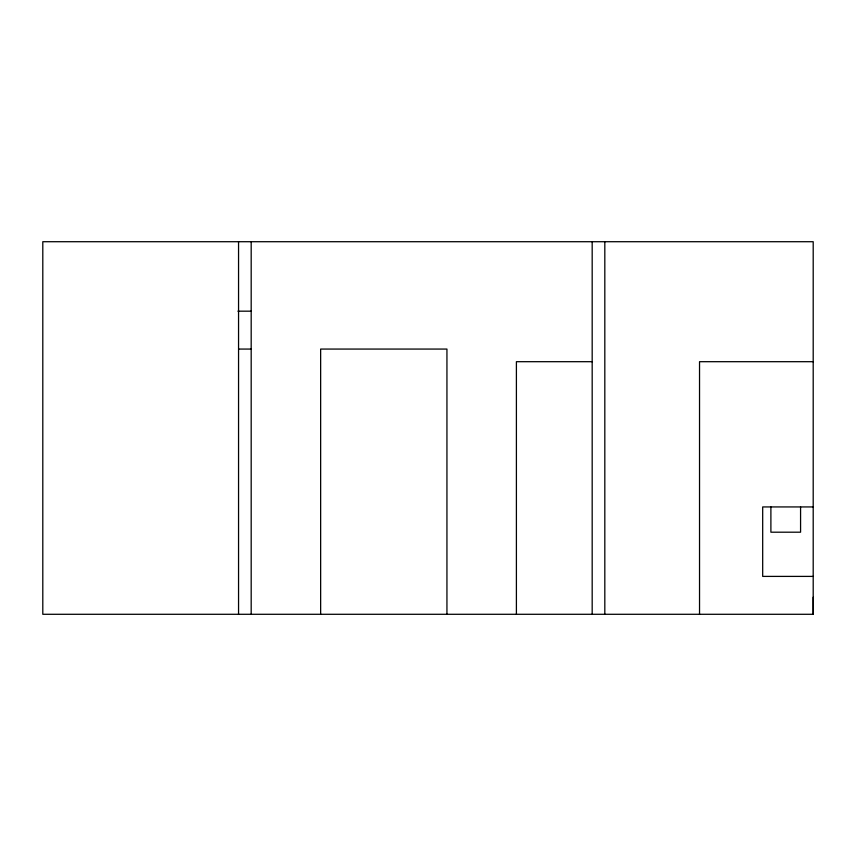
<?xml version="1.0" encoding="UTF-8"?>
<svg xmlns="http://www.w3.org/2000/svg" width="856" height="856" viewBox="0 0 856 856"><rect width="100%" height="100%" fill="white"/><g stroke="black" fill="none" stroke-linecap="round" stroke-linejoin="round"><path stroke-width="1.28" d="M813.2 614.287L813.2 241.713L42.8 241.713L42.8 614.287L813.2 614.287L813.2 597.231M237.925 311.177L251.183 311.177M238.556 349.066L251.183 349.066M592.181 361.692L516.403 361.692L516.403 614.287M813.2 361.692L699.534 361.692L699.534 614.287M813.2 506.934L762.685 506.934L762.685 576.398L813.2 576.398M800.574 506.934L800.574 532.197L770.892 532.197L770.892 506.934M604.817 241.713L604.817 614.287M592.181 241.713L592.181 614.287M446.939 614.287L446.939 349.066L320.647 349.066L320.647 614.287M251.183 241.713L251.183 614.287M238.556 241.713L238.556 614.287"/></g></svg>
